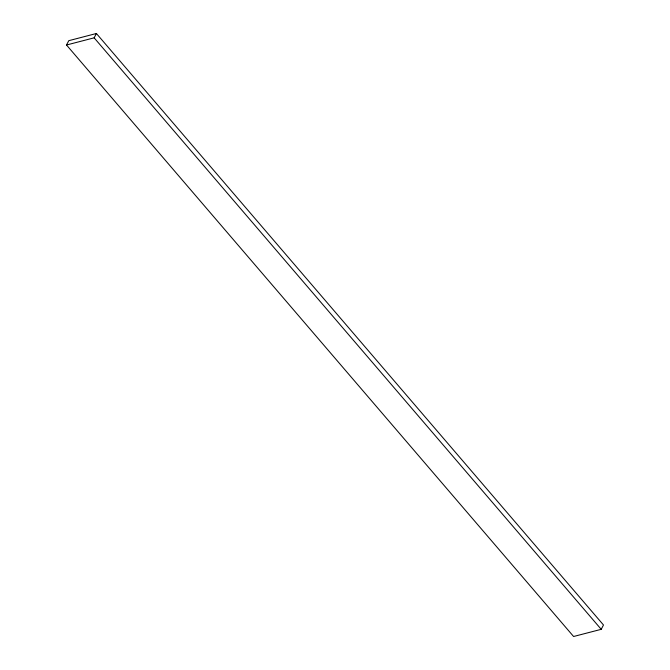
<?xml version="1.0" encoding="UTF-8"?>
<svg xmlns="http://www.w3.org/2000/svg" width="670" height="670" viewBox="0 0 670 670"><rect width="100%" height="100%" fill="white"/><g stroke="black" fill="none" stroke-linecap="round" stroke-linejoin="round"><path stroke-width="1" d="M66.514 45.007L68.776 40.677L96.405 33.5L603.486 624.993L601.225 629.323L573.595 636.5L66.514 45.007L94.143 37.83L96.405 33.5M94.143 37.83L601.225 629.323"/></g></svg>
